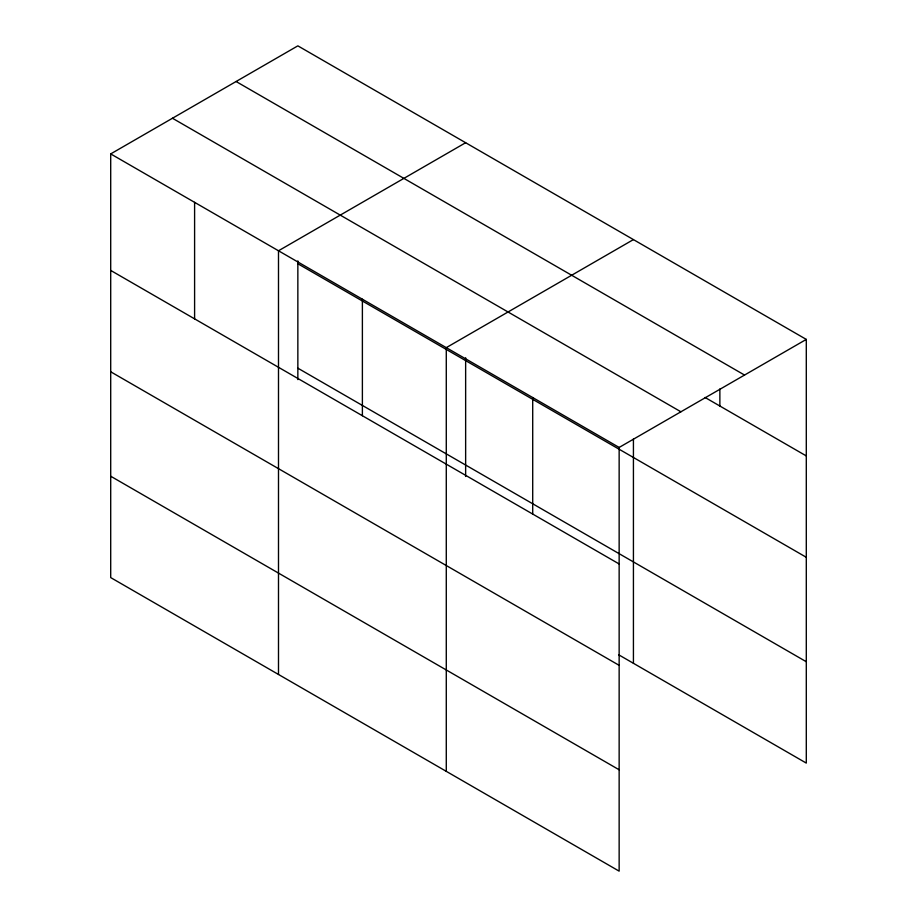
<?xml version="1.0" encoding="UTF-8"?>
<svg xmlns="http://www.w3.org/2000/svg" width="917" height="917" viewBox="0 0 917 917"><rect width="100%" height="100%" fill="white"/><g stroke="black" fill="none" stroke-linecap="round" stroke-linejoin="round"><path stroke-width="1.38" d="M619.147 665.341L619.147 447.45L110.705 153.907L110.705 577.595L619.147 871.15L619.147 665.341L110.705 371.786M618.62 654.749L806.295 763.093L806.295 339.405L297.853 45.85L110.705 153.907M465.641 142.72L278.493 250.777L278.493 674.476M633.429 239.589L446.281 347.646L446.281 771.346M619.147 447.45L806.295 339.405M236.093 81.51L744.535 375.053M705.047 397.462L806.295 455.921M172.465 118.247L680.907 411.79M297.853 263.741L806.295 557.284M297.853 368.175L806.295 661.73M110.705 270.423L619.147 563.966M110.705 476.232L619.147 769.776M719.868 388.968L719.868 406.013M633.429 438.922L633.429 663.289M532.708 397.542L532.708 514.07M465.641 357.756L465.641 476.473M362.387 299.206L362.387 415.733M297.853 260.887L297.853 379.604M194.599 202.336L194.599 318.852"/></g></svg>
